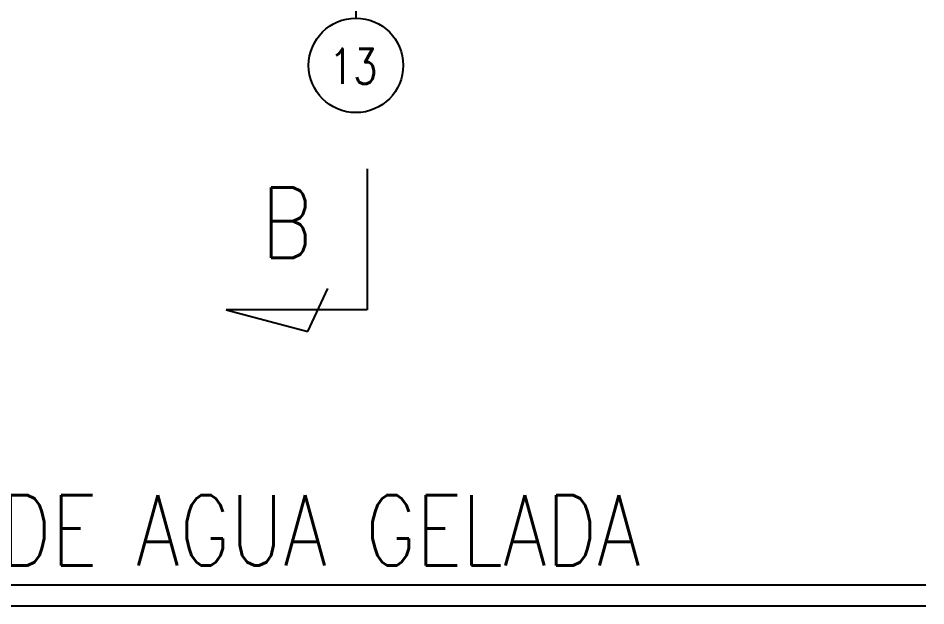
# Model space of a CAD drawing. Header units: millimetres. Extents: x -312439 to 477422, y -331570 to 212570.
# Drawn here: x 362312 to 365534, y 135456 to 137544 of the extents above; entities that cross this region are included whole.
import ezdxf
from ezdxf.enums import TextEntityAlignment as Align

# ---------------------------------------------------------------- set-up
doc = ezdxf.new("R2010")
doc.units = ezdxf.units.MM
for name, color, linetype in [('1', 7, 'Continuous'), ('2', 2, 'Continuous'), ('ARCONDTEXTO', 4, 'Continuous'), ('TEXTO FORMATO', 4, 'Continuous')]:
    doc.layers.add(name, color=color, linetype=linetype)
doc.styles.add('ROMAND', font='ROMAND.SHX')
doc.styles.add('ROMANS', font='romans.shx', dxfattribs={"height": 187.5})
doc.dimstyles.new('1-50 (MILIMETRO)', dxfattribs={"dimscale": 0, "dimtxt": 125, "dimasz": 125, "dimexe": 100, "dimexo": 100, "dimgap": 50, "dimtad": 0, "dimdec": 0, "dimzin": 0, "dimdsep": 46, "dimtxsty": 'ROMAND', "dimcen": -390, "dimclrd": 1, "dimclre": 1, "dimclrt": 3, "dimadec": 0, "dimazin": 0, "dimtfac": 1, "dimtdec": 0, "dimtix": 1, "dimtmove": 2, "dimatfit": 2, "dimfxl": 1, "dimtvp": 1, "dimtolj": 1, "dimtzin": 0, "dimarcsym": 0})

msp = doc.modelspace()

# ---------------------------------------------------------------- linework, layer by layer
at = {"layer": '1', "color": 1}
msp.add_line((358303.616, 135456.291), (365533.871, 135456.291), dxfattribs=at)
at = {"layer": '2', "color": 2, "linetype": 'Continuous'}
for p, q in [((363550.767, 137008.221), (363550.767, 136508.221)), ((363340.545, 136430.575), (363411.725, 136583.221)), ((363050.767, 136508.221), (363340.545, 136430.575)), ((363550.767, 136508.221), (363050.767, 136508.221))]:
    msp.add_line(p, q, dxfattribs=at)
at = {"layer": '2', "color": 2}
msp.add_line((358303.616, 135531.291), (365533.871, 135531.291), dxfattribs=at)
at = {"layer": 'TEXTO FORMATO', "color": 1}
msp.add_circle((363510.845, 137375.956), 167.835, dxfattribs=at)

# ---------------------------------------------------------------- texts
at = {"layer": '2', "color": 2, "style": 'ROMANS', "width": 0.8}
for s, p in [('B', (363176.176, 136817.078)), ('PLANTA BAIXA - TUBULAÇÃO DE AGUA GELADA', (358273.102, 135724.993))]:
    msp.add_text(s, height=250, dxfattribs=at).set_placement(p, align=Align.MIDDLE_LEFT)
at = {"layer": 'ARCONDTEXTO', "color": 3, "linetype": 'Continuous', "lineweight": -3, "style": 'ROMANS', "width": 0.8}
msp.add_text('13', height=125, dxfattribs=at).set_placement((363415.527, 137309.891))

# ---------------------------------------------------------------- leaders
at = {"layer": 'TEXTO FORMATO'}
msp.add_leader([(363508.164, 137941.867), (363510.845, 137589.125), (363510.845, 137543.791)], dimstyle='1-50 (MILIMETRO)', override={"dimscale": 1}, dxfattribs=at)

doc.saveas('drawing.dxf')
